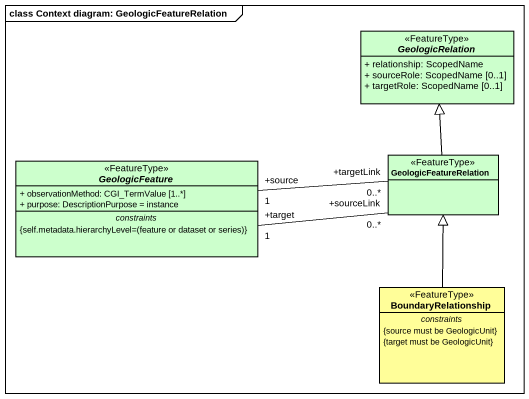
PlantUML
@startuml
mainframe class Context diagram: GeologicFeatureRelation
hide circle
hide empty members
skinparam classAttributeIconSize 0
abstract class GeologicRelation <<FeatureType>> #CCFFCC {
  + relationship: ScopedName
  + sourceRole: ScopedName [0..1]
  + targetRole: ScopedName [0..1]
}
abstract class GeologicFeature <<FeatureType>> #CCFFCC {
  + observationMethod: CGI_TermValue [1..*]
  + purpose: DescriptionPurpose = instance
  -- constraints --
  {field} {self.metadata.hierarchyLevel=(feature or dataset or series)}
}
class GeologicFeatureRelation <<FeatureType>> #CCFFCC
class BoundaryRelationship <<FeatureType>> #FFFE99 {
  -- constraints --
  {source must be GeologicUnit}
  {target must be GeologicUnit}
}
GeologicFeatureRelation -up-|> GeologicRelation
GeologicFeatureRelation "+targetLink\n0..*" -left- "+source\n1" GeologicFeature
GeologicFeatureRelation "+sourceLink\n0..*" -left- "+target\n1" GeologicFeature
BoundaryRelationship -up-|> GeologicFeatureRelation
@enduml
